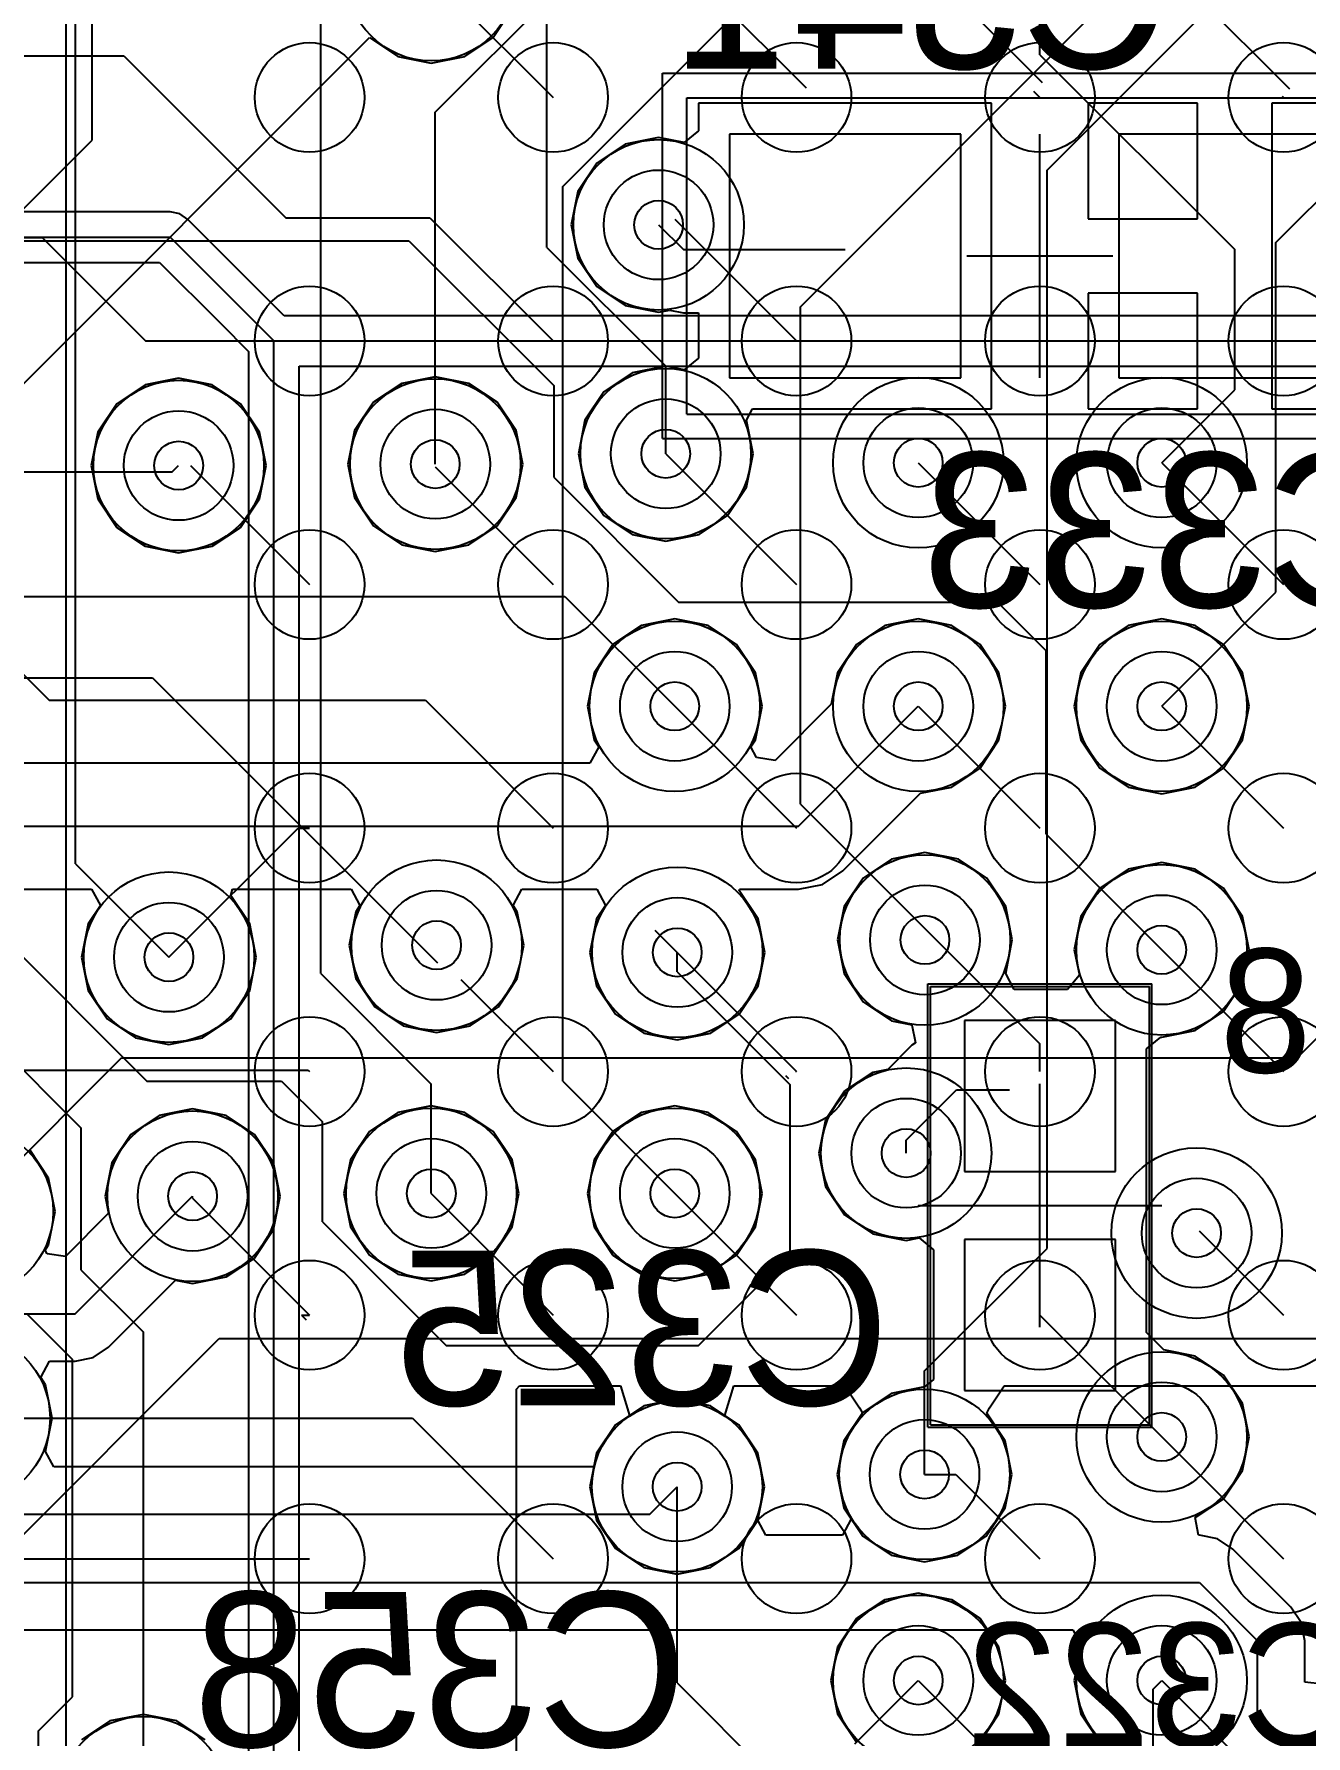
# Model space of a CAD drawing. Extents: x 28 to 300, y 18 to 330.
# Drawn here: x 161.84 to 167.06, y 113.2 to 120.18 of the extents above; entities that cross this region are included whole.
import ezdxf

# ---------------------------------------------------------------- set-up
doc = ezdxf.new("R2010")
doc.units = 0
for name, color, linetype in [('BOTTOMLAYER', 5, 'CONTINUOUS'), ('BOTTOMOVERLAY', 54, 'CONTINUOUS'), ('BOTTOMPASTE', 16, 'CONTINUOUS'), ('BOTTOMSOLDER', 6, 'CONTINUOUS'), ('DRILLDRAWING', 1, 'CONTINUOUS'), ('INTERNALPLANE1', 76, 'CONTINUOUS'), ('INTERNALPLANE6', 136, 'CONTINUOUS'), ('MECHANICAL14', 56, 'CONTINUOUS'), ('MECHANICAL16', 56, 'CONTINUOUS'), ('MIDLAYER1', 16, 'CONTINUOUS'), ('MIDLAYER3', 90, 'CONTINUOUS'), ('MULTILAYER', 9, 'CONTINUOUS'), ('TOPLAYER', 1, 'CONTINUOUS'), ('TOPOVERLAY', 2, 'CONTINUOUS'), ('TOPPASTE', 8, 'CONTINUOUS'), ('TOPSOLDER', 216, 'CONTINUOUS'), ('VIAHOLELAYER', 16, 'CONTINUOUS')]:
    doc.layers.add(name, color=color, linetype=linetype)

msp = doc.modelspace()

# ---------------------------------------------------------------- linework, layer by layer
at = {"layer": 'BOTTOMLAYER'}
for p, q in [((162.0784, 119.7493), (162.0784, 121.5279)), ((165.9718, 120.0992), (165.9718, 121.3908)), ((163.7256, 120.1704), (163.8034, 120.2869)), ((161.6114, 118.5638), (163.218, 120.1704)), ((163.218, 120.1704), (163.3345, 120.0926)), ((163.6091, 120.0926), (163.7256, 120.1704)), ((163.3345, 120.0926), (163.4718, 120.0653)), ((163.4718, 120.0653), (163.6091, 120.0926)), ((165.9718, 120.0992), (166.7718, 119.2992)), ((165.7732, 119.9003), (164.5692, 119.9003)), ((164.5692, 119.9003), (164.5692, 119.7876)), ((165.7732, 118.6463), (165.7732, 119.9003)), ((166.6188, 119.9003), (166.1692, 119.9003)), ((166.1692, 119.9003), (166.1692, 119.4257)), ((166.6188, 119.4257), (166.6188, 119.9003)), ((167.3732, 119.9003), (166.9236, 119.9003)), ((166.9236, 119.9003), (166.9236, 119.2731)), ((164.5692, 119.7876), (164.5103, 119.7392)), ((161.1104, 118.7813), (162.0784, 119.7493)), ((164.2681, 119.7328), (164.1516, 119.655)), ((164.4054, 119.7601), (164.2681, 119.7328)), ((164.5103, 119.7392), (164.4054, 119.7601)), ((164.6962, 119.7733), (164.6962, 118.7733)), ((165.6462, 119.7733), (164.6962, 119.7733)), ((165.6462, 118.7733), (165.6462, 119.7733)), ((166.2962, 119.7733), (166.2962, 118.7733)), ((167.2462, 119.7733), (166.2962, 119.7733)), ((164.1516, 119.655), (164.0738, 119.5385)), ((164.0738, 119.5385), (164.0465, 119.4012)), ((164.0465, 119.4012), (164.0738, 119.2639)), ((164.4054, 119.4012), (164.5074, 119.2992)), ((166.1692, 119.4257), (166.6188, 119.4257)), ((164.5074, 119.2992), (165.1712, 119.2992)), ((165.1712, 119.2992), (165.1718, 119.2992)), ((166.7718, 119.2733), (166.7718, 119.2992)), ((164.0738, 119.2639), (164.1516, 119.1474)), ((166.7718, 118.7242), (166.7718, 119.2733)), ((166.9236, 119.2731), (166.9236, 118.6463)), ((164.1516, 119.1474), (164.2681, 119.0696)), ((166.6188, 119.1209), (166.1692, 119.1209)), ((166.1692, 119.1209), (166.1692, 118.6463)), ((166.6188, 118.6463), (166.6188, 119.1209)), ((164.2681, 119.0696), (164.4054, 119.0423)), ((164.4054, 119.0423), (164.4512, 119.0514)), ((164.4512, 119.0514), (164.5074, 119.0402)), ((164.5074, 119.0402), (164.5692, 119.0402)), ((164.5692, 119.0402), (164.5692, 118.8536)), ((164.4346, 118.8203), (164.2973, 118.793)), ((164.5103, 118.8052), (164.4346, 118.8203)), ((164.5692, 118.8536), (164.5103, 118.8052)), ((162.2967, 118.7443), (162.1802, 118.6665)), ((162.434, 118.7717), (162.2967, 118.7443)), ((162.5714, 118.7443), (162.434, 118.7717)), ((162.6878, 118.6665), (162.5714, 118.7443)), ((163.3508, 118.7502), (163.2343, 118.6724)), ((163.4881, 118.7775), (163.3508, 118.7502)), ((163.6255, 118.7502), (163.4881, 118.7775)), ((163.7419, 118.6724), (163.6255, 118.7502)), ((164.2973, 118.793), (164.1808, 118.7152)), ((164.6962, 118.7733), (165.6462, 118.7733)), ((166.2962, 118.7733), (167.2462, 118.7733)), ((162.1802, 118.6665), (162.1024, 118.5501)), ((162.7656, 118.5501), (162.6878, 118.6665)), ((163.2343, 118.6724), (163.1565, 118.556)), ((163.8197, 118.556), (163.7419, 118.6724)), ((164.1808, 118.7152), (164.103, 118.5987)), ((166.4718, 118.4242), (166.7718, 118.7242)), ((164.103, 118.5987), (164.0757, 118.4614)), ((164.7662, 118.5987), (164.7916, 118.6463)), ((164.7935, 118.4614), (164.7662, 118.5987)), ((164.7916, 118.6463), (165.7732, 118.6463)), ((166.1692, 118.6463), (166.6188, 118.6463)), ((166.9236, 118.6463), (167.3732, 118.6463)), ((162.1024, 118.5501), (162.0751, 118.4128)), ((162.7929, 118.4128), (162.7656, 118.5501)), ((163.1565, 118.556), (163.1292, 118.4186)), ((163.847, 118.4186), (163.8197, 118.556)), ((164.0757, 118.4614), (164.103, 118.3241)), ((164.7662, 118.3241), (164.7935, 118.4614)), ((162.0751, 118.4128), (162.1024, 118.2754)), ((162.7656, 118.2754), (162.7929, 118.4128)), ((163.1292, 118.4186), (163.1565, 118.2813)), ((163.8197, 118.2813), (163.847, 118.4186)), ((164.103, 118.3241), (164.1808, 118.2076)), ((164.6884, 118.2076), (164.7662, 118.3241)), ((162.1024, 118.2754), (162.1802, 118.159)), ((162.6878, 118.159), (162.7656, 118.2754)), ((163.1565, 118.2813), (163.2343, 118.1648)), ((163.7419, 118.1648), (163.8197, 118.2813)), ((164.1808, 118.2076), (164.2973, 118.1298)), ((164.5719, 118.1298), (164.6884, 118.2076)), ((162.1802, 118.159), (162.2967, 118.0812)), ((162.5714, 118.0812), (162.6878, 118.159)), ((163.2343, 118.1648), (163.3508, 118.087)), ((163.6255, 118.087), (163.7419, 118.1648)), ((164.2973, 118.1298), (164.4346, 118.1025)), ((164.4346, 118.1025), (164.5719, 118.1298)), ((162.2967, 118.0812), (162.434, 118.0539)), ((162.434, 118.0539), (162.5714, 118.0812)), ((163.3508, 118.087), (163.4881, 118.0597)), ((163.4881, 118.0597), (163.6255, 118.087)), ((164.3345, 117.7558), (164.218, 117.678)), ((164.4718, 117.7831), (164.3345, 117.7558)), ((164.6091, 117.7558), (164.4718, 117.7831)), ((164.7256, 117.678), (164.6091, 117.7558)), ((165.3345, 117.7558), (165.218, 117.678)), ((165.4718, 117.7831), (165.3345, 117.7558)), ((165.6091, 117.7558), (165.4718, 117.7831)), ((165.7256, 117.678), (165.6091, 117.7558)), ((166.3345, 117.7558), (166.218, 117.678)), ((166.4718, 117.7831), (166.3345, 117.7558)), ((166.6091, 117.7558), (166.4718, 117.7831)), ((166.7256, 117.678), (166.6091, 117.7558)), ((164.218, 117.678), (164.1402, 117.5615)), ((164.8034, 117.5615), (164.7256, 117.678)), ((165.218, 117.678), (165.1402, 117.5615)), ((165.8034, 117.5615), (165.7256, 117.678)), ((166.218, 117.678), (166.1402, 117.5615)), ((166.8034, 117.5615), (166.7256, 117.678)), ((164.1402, 117.5615), (164.1129, 117.4242)), ((164.8307, 117.4242), (164.8034, 117.5615)), ((165.1402, 117.5615), (165.1147, 117.4334)), ((165.8307, 117.4242), (165.8034, 117.5615)), ((166.1402, 117.5615), (166.1129, 117.4242)), ((166.8307, 117.4242), (166.8034, 117.5615)), ((164.1129, 117.4242), (164.1402, 117.2869)), ((164.8034, 117.2869), (164.8307, 117.4242)), ((165.1147, 117.4334), (164.8835, 117.2021)), ((164.9795, 116.9319), (165.4718, 117.4242)), ((165.8034, 117.2869), (165.8307, 117.4242)), ((166.1129, 117.4242), (166.1402, 117.2869)), ((166.8034, 117.2869), (166.8307, 117.4242)), ((164.1402, 117.2869), (164.1594, 117.2581)), ((164.7842, 117.2581), (164.8034, 117.2869)), ((165.7256, 117.1704), (165.8034, 117.2869)), ((166.1402, 117.2869), (166.218, 117.1704)), ((166.7256, 117.1704), (166.8034, 117.2869)), ((164.1594, 117.2581), (164.1235, 117.1909)), ((164.8081, 117.2133), (164.7842, 117.2581)), ((164.8835, 117.2021), (164.8081, 117.2133)), ((164.1235, 117.1909), (161.6114, 117.1909)), ((165.6091, 117.0926), (165.7256, 117.1704)), ((166.218, 117.1704), (166.3345, 117.0926)), ((166.6091, 117.0926), (166.7256, 117.1704)), ((165.1627, 116.7488), (165.481, 117.0671)), ((165.481, 117.0671), (165.6091, 117.0926)), ((166.3345, 117.0926), (166.4718, 117.0653)), ((166.4718, 117.0653), (166.6091, 117.0926)), ((158.2196, 116.9319), (164.9795, 116.9319)), ((165.3619, 116.7964), (165.2455, 116.7186)), ((165.4993, 116.8237), (165.3619, 116.7964)), ((165.6366, 116.7964), (165.4993, 116.8237)), ((165.7531, 116.7186), (165.6366, 116.7964)), ((166.4718, 116.7831), (166.3345, 116.7558)), ((166.6091, 116.7558), (166.4718, 116.7831)), ((165.0787, 116.6927), (165.1627, 116.7488)), ((165.2455, 116.7186), (165.1677, 116.6022)), ((165.8309, 116.6022), (165.7531, 116.7186)), ((166.3345, 116.7558), (166.218, 116.678)), ((166.7256, 116.678), (166.6091, 116.7558)), ((161.6114, 116.673), (162.0764, 116.673)), ((162.0764, 116.673), (162.1123, 116.6058)), ((162.6479, 116.6477), (162.6556, 116.673)), ((162.7257, 116.5313), (162.6479, 116.6477)), ((162.6556, 116.673), (163.1428, 116.673)), ((163.1428, 116.673), (163.1787, 116.6058)), ((163.8082, 116.6058), (163.8441, 116.673)), ((163.8441, 116.673), (164.1513, 116.673)), ((164.1513, 116.673), (164.1872, 116.6058)), ((164.736, 116.6675), (164.7377, 116.673)), ((164.8138, 116.5511), (164.736, 116.6675)), ((164.7377, 116.673), (164.9795, 116.673)), ((164.9795, 116.673), (165.0787, 116.6927)), ((166.218, 116.678), (166.1402, 116.5615)), ((166.8034, 116.5615), (166.7256, 116.678)), ((162.1123, 116.6058), (162.0626, 116.5313)), ((163.1619, 116.5806), (163.1346, 116.4433)), ((163.1787, 116.6058), (163.1619, 116.5806)), ((163.825, 116.5806), (163.8082, 116.6058)), ((163.8523, 116.4433), (163.825, 116.5806)), ((164.1872, 116.6058), (164.1507, 116.5511)), ((165.1677, 116.6022), (165.1404, 116.4648)), ((165.8582, 116.4648), (165.8309, 116.6022)), ((162.0626, 116.5313), (162.0352, 116.394)), ((162.753, 116.394), (162.7257, 116.5313)), ((164.1507, 116.5511), (164.1233, 116.4138)), ((164.8411, 116.4138), (164.8138, 116.5511)), ((166.1402, 116.5615), (166.1129, 116.4242)), ((166.8307, 116.4242), (166.8034, 116.5615)), ((163.1346, 116.4433), (163.1619, 116.3059)), ((163.825, 116.3059), (163.8523, 116.4433)), ((165.1404, 116.4648), (165.1677, 116.3275)), ((165.8309, 116.3275), (165.8582, 116.4648)), ((162.0352, 116.394), (162.0626, 116.2566)), ((162.7257, 116.2566), (162.753, 116.394)), ((164.1233, 116.4138), (164.1507, 116.2764)), ((164.8138, 116.2764), (164.8411, 116.4138)), ((166.1129, 116.4242), (166.1336, 116.3201)), ((166.8034, 116.2869), (166.8307, 116.4242)), ((163.1619, 116.3059), (163.2397, 116.1895)), ((163.7472, 116.1895), (163.825, 116.3059)), ((165.1677, 116.3275), (165.2455, 116.2111)), ((165.8663, 116.2612), (165.8309, 116.3275)), ((166.1336, 116.3201), (166.0853, 116.2612)), ((166.7256, 116.1704), (166.8034, 116.2869)), ((162.0626, 116.2566), (162.1404, 116.1402)), ((162.6479, 116.1402), (162.7257, 116.2566)), ((164.1507, 116.2764), (164.2285, 116.16)), ((164.736, 116.16), (164.8138, 116.2764)), ((166.0853, 116.2612), (165.8663, 116.2612)), ((163.2397, 116.1895), (163.3561, 116.1117)), ((163.6308, 116.1117), (163.7472, 116.1895)), ((164.2285, 116.16), (164.3449, 116.0822)), ((164.6196, 116.0822), (164.736, 116.16)), ((165.2455, 116.2111), (165.3619, 116.1333)), ((166.6091, 116.0926), (166.7256, 116.1704)), ((162.1404, 116.1402), (162.2568, 116.0624)), ((162.5315, 116.0624), (162.6479, 116.1402)), ((163.3561, 116.1117), (163.4934, 116.0844)), ((163.4934, 116.0844), (163.6308, 116.1117)), ((164.3449, 116.0822), (164.4822, 116.0549)), ((164.4822, 116.0549), (164.6196, 116.0822)), ((165.3619, 116.1333), (165.4451, 116.1167)), ((165.4451, 116.1167), (165.4599, 116.042)), ((166.2818, 116.1342), (165.6618, 116.1342)), ((165.6618, 116.1342), (165.6618, 115.5142)), ((166.2818, 115.5142), (166.2818, 116.1342)), ((166.4718, 116.0653), (166.6091, 116.0926)), ((162.2568, 116.0624), (162.3941, 116.0351)), ((162.3941, 116.0351), (162.5315, 116.0624)), ((165.4455, 116.0323), (165.3464, 115.9332)), ((165.4599, 116.042), (165.4455, 116.0323)), ((166.4088, 116.0178), (166.4677, 116.0661)), ((166.4088, 115.3872), (166.4088, 116.0178)), ((166.4677, 116.0661), (166.4718, 116.0653)), ((165.2848, 115.921), (165.1684, 115.8432)), ((165.3464, 115.9332), (165.2848, 115.921)), ((165.1684, 115.8432), (165.0906, 115.7267)), ((165.4222, 115.6428), (165.6286, 115.8492)), ((165.6286, 115.8492), (165.8468, 115.8492)), ((162.3541, 115.7441), (162.2376, 115.6663)), ((162.4914, 115.7714), (162.3541, 115.7441)), ((162.6288, 115.7441), (162.4914, 115.7714)), ((162.7452, 115.6663), (162.6288, 115.7441)), ((163.3345, 115.7558), (163.218, 115.678)), ((163.4718, 115.7831), (163.3345, 115.7558)), ((163.6091, 115.7558), (163.4718, 115.7831)), ((163.7256, 115.678), (163.6091, 115.7558)), ((164.3345, 115.7558), (164.218, 115.678)), ((164.4718, 115.7831), (164.3345, 115.7558)), ((164.6091, 115.7558), (164.4718, 115.7831)), ((164.7256, 115.678), (164.6091, 115.7558)), ((162.2376, 115.6663), (162.1598, 115.5499)), ((162.823, 115.5499), (162.7452, 115.6663)), ((163.218, 115.678), (163.1402, 115.5615)), ((163.8034, 115.5615), (163.7256, 115.678)), ((164.218, 115.678), (164.1402, 115.5615)), ((164.8034, 115.5615), (164.7256, 115.678)), ((165.0906, 115.7267), (165.0633, 115.5894)), ((161.9, 115.4869), (161.8222, 115.6033)), ((165.0633, 115.5894), (165.0906, 115.4521)), ((165.4222, 115.5894), (165.4222, 115.6428)), ((162.1598, 115.5499), (162.1325, 115.4125)), ((162.8503, 115.4125), (162.823, 115.5499)), ((163.1402, 115.5615), (163.1129, 115.4242)), ((163.8307, 115.4242), (163.8034, 115.5615)), ((164.1402, 115.5615), (164.1129, 115.4242)), ((164.8307, 115.4242), (164.8034, 115.5615)), ((161.9273, 115.3495), (161.9, 115.4869)), ((165.0906, 115.4521), (165.1684, 115.3356)), ((165.6618, 115.5142), (166.2818, 115.5142)), ((162.0088, 114.9299), (162.4914, 115.4125)), ((162.1325, 115.4125), (162.1465, 115.3423)), ((162.823, 115.2752), (162.8503, 115.4125)), ((163.1129, 115.4242), (163.1402, 115.2869)), ((163.8034, 115.2869), (163.8307, 115.4242)), ((164.1129, 115.4242), (164.1402, 115.2869)), ((164.8034, 115.2869), (164.8307, 115.4242)), ((166.4088, 115.3612), (166.4088, 115.3872)), ((166.4088, 115.3872), (166.4088, 115.3872)), ((161.9, 115.2122), (161.9273, 115.3495)), ((162.1465, 115.3423), (161.9694, 115.1652)), ((165.1684, 115.3356), (165.2848, 115.2578)), ((166.4088, 114.8534), (166.4088, 115.3612)), ((166.4088, 115.3612), (166.4088, 115.3612)), ((166.4088, 115.3612), (166.4088, 115.3612)), ((166.4088, 115.3612), (166.4088, 115.3612)), ((162.7452, 115.1587), (162.823, 115.2752)), ((163.1402, 115.2869), (163.218, 115.1704)), ((163.7256, 115.1704), (163.8034, 115.2869)), ((164.1402, 115.2869), (164.218, 115.1704)), ((164.7256, 115.1704), (164.8034, 115.2869)), ((165.2848, 115.2578), (165.4222, 115.2305)), ((165.4222, 115.2305), (165.4759, 115.2412)), ((165.4759, 115.2412), (165.5348, 115.1928)), ((161.886, 115.1914), (161.9, 115.2122)), ((161.894, 115.1764), (161.886, 115.1914)), ((161.9694, 115.1652), (161.894, 115.1764)), ((163.218, 115.1704), (163.3345, 115.0926)), ((163.6091, 115.0926), (163.7256, 115.1704)), ((164.218, 115.1704), (164.3345, 115.0926)), ((164.6091, 115.0926), (164.7256, 115.1704)), ((165.5348, 115.1928), (165.5348, 114.6598)), ((166.2818, 115.2342), (165.6618, 115.2342)), ((165.6618, 115.2342), (165.6618, 114.6142)), ((166.2818, 114.6142), (166.2818, 115.2342)), ((162.6288, 115.0809), (162.7452, 115.1587)), ((162.1462, 114.7926), (162.4212, 115.0676)), ((162.4212, 115.0676), (162.4914, 115.0536)), ((162.4914, 115.0536), (162.6288, 115.0809)), ((163.3345, 115.0926), (163.4718, 115.0653)), ((163.4718, 115.0653), (163.6091, 115.0926)), ((164.3345, 115.0926), (164.4718, 115.0653)), ((164.4718, 115.0653), (164.6091, 115.0926)), ((159.5196, 114.9299), (162.0088, 114.9299)), ((165.9718, 114.9242), (166.4718, 114.4242)), ((166.481, 114.7813), (166.4088, 114.8534)), ((162.0088, 114.7357), (162.0832, 114.7505)), ((162.0832, 114.7505), (162.1462, 114.7926)), ((166.6091, 114.7558), (166.481, 114.7813)), ((166.7256, 114.678), (166.6091, 114.7558)), ((161.8675, 114.6685), (161.9034, 114.7357)), ((161.9034, 114.7357), (162.0088, 114.7357)), ((161.8875, 114.6385), (161.8675, 114.6685)), ((161.9148, 114.5012), (161.8875, 114.6385)), ((165.4976, 114.6293), (165.3603, 114.602)), ((165.5348, 114.6598), (165.4976, 114.6293)), ((165.6618, 114.6142), (166.2818, 114.6142)), ((166.8034, 114.5615), (166.7256, 114.678)), ((164.3443, 114.5512), (164.2278, 114.4734)), ((164.4816, 114.5785), (164.3443, 114.5512)), ((164.6189, 114.5512), (164.4816, 114.5785)), ((164.7354, 114.4734), (164.6189, 114.5512)), ((165.3603, 114.602), (165.2438, 114.5242)), ((166.8307, 114.4242), (166.8034, 114.5615)), ((161.8875, 114.3638), (161.9148, 114.5012)), ((164.2278, 114.4734), (164.15, 114.3569)), ((164.8132, 114.3569), (164.7354, 114.4734)), ((165.2438, 114.5242), (165.166, 114.4077)), ((165.166, 114.4077), (165.1387, 114.2704)), ((166.4718, 114.4242), (166.4718, 114.4242)), ((166.8034, 114.2869), (166.8307, 114.4242)), ((161.9207, 114.3017), (161.8875, 114.3638)), ((164.15, 114.3569), (164.139, 114.3017)), ((164.8405, 114.2196), (164.8132, 114.3569)), ((164.139, 114.3017), (161.9207, 114.3017)), ((165.1387, 114.2704), (165.166, 114.1331)), ((166.7256, 114.1704), (166.8034, 114.2869)), ((164.3695, 114.1075), (164.4816, 114.2196)), ((164.8132, 114.0823), (164.8405, 114.2196)), ((165.166, 114.1331), (165.1966, 114.0873)), ((166.6091, 114.0926), (166.7256, 114.1704)), ((161.2704, 114.1075), (164.3695, 114.1075)), ((164.8464, 114.0201), (164.8132, 114.0823)), ((165.1966, 114.0873), (165.1607, 114.0201)), ((166.6236, 114.0201), (166.6091, 114.0926)), ((165.1607, 114.0201), (164.8464, 114.0201)), ((166.6269, 114.0201), (166.6236, 114.0201)), ((166.7012, 114.0053), (166.6269, 114.0201)), ((166.7642, 113.9632), (166.7012, 114.0053)), ((167.0028, 113.7246), (166.7642, 113.9632)), ((161.5534, 113.8259), (166.6269, 113.8259)), ((166.6269, 113.8259), (166.8655, 113.5873)), ((167.0449, 113.6616), (167.0028, 113.7246)), ((161.6338, 113.6317), (166.1063, 113.6317)), ((166.1063, 113.6317), (166.1422, 113.5645)), ((167.0597, 113.5873), (167.0449, 113.6616)), ((166.1402, 113.5615), (166.1129, 113.4242)), ((166.1422, 113.5645), (166.1402, 113.5615)), ((166.8655, 113.2951), (166.8655, 113.5873)), ((167.0597, 113.4168), (167.0597, 113.5873)), ((165.2116, 113.164), (165.4718, 113.4242)), ((166.1129, 113.4242), (166.1402, 113.2869)), ((166.4366, 113.389), (166.4718, 113.4242)), ((166.4366, 112.4188), (166.4366, 113.389)), ((167.1356, 113.4093), (167.0597, 113.4168)), ((162.289, 113.285), (162.1516, 113.2577)), ((162.4263, 113.2577), (162.289, 113.285)), ((166.1402, 113.2869), (166.218, 113.1704)), ((166.8655, 113.2951), (167.2335, 112.9272)), ((162.1516, 113.2577), (162.0352, 113.1799)), ((162.5428, 113.1799), (162.4263, 113.2577))]:
    msp.add_line(p, q, dxfattribs=at)
for centre in [(164.4054, 119.4012), (164.4346, 118.4614), (162.434, 118.4128), (163.4881, 118.4186), (165.4718, 118.4242), (166.4718, 118.4242), (164.4718, 117.4242), (165.4718, 117.4242), (166.4718, 117.4242), (163.4934, 116.4433), (164.4822, 116.4138), (165.4993, 116.4648), (166.4718, 116.4242), (162.3941, 116.394), (165.4222, 115.5894), (162.4914, 115.4125), (163.4718, 115.4242), (164.4718, 115.4242), (166.6152, 115.261), (166.4718, 114.4242), (165.4976, 114.2704), (164.4816, 114.2196), (165.4718, 113.4242), (166.4718, 113.4242)]:
    msp.add_circle(centre, 0.225, dxfattribs=at)
at = {"layer": 'BOTTOMOVERLAY'}
msp.add_line((165.9712, 118.7733), (165.9712, 119.7733), dxfattribs=at)
at = {"layer": 'BOTTOMPASTE'}
for p, q in [((164.6962, 119.7733), (164.6962, 118.7733)), ((165.6462, 119.7733), (164.6962, 119.7733)), ((165.6462, 118.7733), (165.6462, 119.7733)), ((166.2962, 119.7733), (166.2962, 118.7733)), ((167.2462, 119.7733), (166.2962, 119.7733)), ((164.6962, 118.7733), (165.6462, 118.7733)), ((166.2962, 118.7733), (167.2462, 118.7733)), ((166.2818, 116.1342), (165.6618, 116.1342)), ((165.6618, 116.1342), (165.6618, 115.5142)), ((166.2818, 115.5142), (166.2818, 116.1342)), ((165.6618, 115.5142), (166.2818, 115.5142)), ((166.2818, 115.2342), (165.6618, 115.2342)), ((165.6618, 115.2342), (165.6618, 114.6142)), ((166.2818, 114.6142), (166.2818, 115.2342)), ((165.6618, 114.6142), (166.2818, 114.6142))]:
    msp.add_line(p, q, dxfattribs=at)
at = {"layer": 'BOTTOMSOLDER'}
for p, q in [((164.6962, 119.7733), (164.6962, 118.7733)), ((165.6462, 119.7733), (164.6962, 119.7733)), ((165.6462, 118.7733), (165.6462, 119.7733)), ((166.2962, 119.7733), (166.2962, 118.7733)), ((167.2462, 119.7733), (166.2962, 119.7733)), ((164.6962, 118.7733), (165.6462, 118.7733)), ((166.2962, 118.7733), (167.2462, 118.7733)), ((166.2818, 116.1342), (165.6618, 116.1342)), ((165.6618, 116.1342), (165.6618, 115.5142)), ((166.2818, 115.5142), (166.2818, 116.1342)), ((165.6618, 115.5142), (166.2818, 115.5142)), ((166.2818, 115.2342), (165.6618, 115.2342)), ((165.6618, 115.2342), (165.6618, 114.6142)), ((166.2818, 114.6142), (166.2818, 115.2342)), ((165.6618, 114.6142), (166.2818, 114.6142))]:
    msp.add_line(p, q, dxfattribs=at)
at = {"layer": 'DRILLDRAWING'}
for centre in [(164.4054, 119.4012), (164.4346, 118.4614), (165.4718, 118.4242), (166.4718, 118.4242), (162.434, 118.4128), (163.4881, 118.4186), (164.4718, 117.4242), (165.4718, 117.4242), (166.4718, 117.4242), (163.4934, 116.4433), (164.4822, 116.4138), (165.4993, 116.4648), (166.4718, 116.4242), (162.3941, 116.394), (165.4222, 115.5894), (163.4718, 115.4242), (164.4718, 115.4242), (162.4914, 115.4125), (166.6152, 115.261), (166.4718, 114.4242), (165.4976, 114.2704), (164.4816, 114.2196), (165.4718, 113.4242), (166.4718, 113.4242)]:
    msp.add_circle(centre, 0.1, dxfattribs=at)
at = {"layer": 'INTERNALPLANE1'}
for p, q in [((162.3988, 119.454), (161.0964, 119.454)), ((162.4384, 119.4461), (162.3988, 119.454)), ((162.3988, 119.454), (162.3988, 119.454)), ((162.472, 119.4237), (162.4384, 119.4461)), ((162.8679, 119.0278), (162.472, 119.4237)), ((160.9937, 119.3504), (162.3988, 119.3504)), ((162.3988, 119.3504), (162.825, 118.9242)), ((162.3988, 119.3504), (162.825, 118.9242)), ((160.9973, 119.2468), (162.3559, 119.2468)), ((162.3559, 119.2468), (162.6052, 118.9975)), ((167.7272, 119.0278), (162.8679, 119.0278)), ((162.6052, 118.9975), (162.7214, 118.8813)), ((162.7214, 118.8813), (162.7214, 117.9082)), ((162.825, 118.9242), (164.9718, 118.9242)), ((162.825, 117.9082), (162.825, 118.9242)), ((164.9718, 118.9242), (167.2446, 118.9242)), ((162.9286, 117.9082), (162.9286, 118.8206)), ((162.9286, 118.8206), (167.6843, 118.8206)), ((162.7214, 117.9082), (162.7214, 113.768)), ((162.825, 113.768), (162.825, 117.9082)), ((162.9286, 113.768), (162.9286, 117.9082)), ((162.7214, 113.768), (162.7214, 112.3654)), ((162.825, 111.8828), (162.825, 113.768)), ((162.9286, 112.3654), (162.9286, 113.768))]:
    msp.add_line(p, q, dxfattribs=at)
for centre in [(163.4718, 120.4242), (164.4054, 119.4012), (164.4346, 118.4614), (162.434, 118.4128), (163.4881, 118.4186), (164.4718, 117.4242), (165.4718, 117.4242), (166.4718, 117.4242), (163.4934, 116.4433), (165.4993, 116.4648), (162.3941, 116.394), (164.4822, 116.4138), (166.4718, 116.4242), (165.4222, 115.5894), (162.4914, 115.4125), (163.4718, 115.4242), (164.4718, 115.4242), (161.5684, 115.3495), (161.5559, 114.5012), (166.4718, 114.4242), (165.4976, 114.2704), (164.4816, 114.2196), (166.4718, 113.4242), (162.289, 112.9261)]:
    msp.add_circle(centre, 0.35, dxfattribs=at)
at = {"layer": 'INTERNALPLANE6'}
for centre in [(164.4346, 118.4614), (162.434, 118.4128), (163.4881, 118.4186), (165.4718, 118.4242), (166.4718, 118.4242), (164.4718, 117.4242), (165.4718, 117.4242), (166.4718, 117.4242), (163.4934, 116.4433), (165.4993, 116.4648), (162.3941, 116.394), (164.4822, 116.4138), (166.4718, 116.4242), (162.4914, 115.4125), (163.4718, 115.4242), (164.4718, 115.4242), (161.5684, 115.3495), (166.6152, 115.261), (161.5559, 114.5012), (166.4718, 114.4242), (165.4976, 114.2704), (164.4816, 114.2196), (165.4718, 113.4242), (166.4718, 113.4242), (162.289, 112.9261)]:
    msp.add_circle(centre, 0.35, dxfattribs=at)
at = {"layer": 'MECHANICAL14'}
for p, q in [((161.9718, 104.9242), (161.9718, 121.9242)), ((164.5212, 119.9233), (167.4212, 119.9233)), ((164.5212, 118.6233), (164.5212, 119.9233)), ((164.5212, 118.6233), (167.4212, 118.6233)), ((165.5218, 116.2742), (166.4218, 116.2742)), ((165.5218, 114.4742), (165.5218, 116.2742)), ((166.4218, 114.4742), (166.4218, 116.2742)), ((165.5218, 114.4742), (166.4218, 114.4742))]:
    msp.add_line(p, q, dxfattribs=at)
at = {"layer": 'MECHANICAL16'}
for p, q in [((161.9718, 104.9242), (161.9718, 121.9242)), ((164.4212, 118.5233), (164.4212, 120.0233)), ((164.4212, 120.0233), (167.5212, 120.0233)), ((165.9712, 118.9733), (165.9712, 119.5733)), ((165.6712, 119.2733), (166.2712, 119.2733)), ((164.4212, 118.5233), (167.5212, 118.5233)), ((165.5118, 116.2842), (166.4318, 116.2842)), ((165.5118, 114.4642), (165.5118, 116.2842)), ((166.4318, 114.4642), (166.4318, 116.2842)), ((165.9718, 114.8742), (165.9718, 115.8742)), ((165.4718, 115.3742), (166.4718, 115.3742)), ((165.5118, 114.4642), (166.4318, 114.4642))]:
    msp.add_line(p, q, dxfattribs=at)
at = {"layer": 'MIDLAYER1'}
for p, q in [((162.0103, 116.7778), (162.0103, 122.0193)), ((163.4881, 119.8636), (165.5648, 121.9403)), ((163.0175, 116.3269), (163.0175, 121.8692)), ((164.9875, 119.065), (167.4056, 121.4831)), ((166.0009, 119.6251), (167.6303, 121.2545)), ((166.9407, 119.3284), (168.6382, 121.0259)), ((164.0117, 119.5592), (164.7906, 120.3381)), ((163.4881, 118.4186), (163.4881, 119.8636)), ((166.0009, 115.1984), (166.0009, 119.6251)), ((164.0117, 115.8843), (164.0117, 119.5592)), ((166.9407, 117.8931), (166.9407, 119.3284)), ((164.9875, 117.0229), (164.9875, 119.065)), ((166.4718, 117.4242), (166.9407, 117.8931)), ((164.9875, 117.0229), (165.4731, 116.5372)), ((162.0103, 116.7778), (162.3941, 116.394)), ((161.5516, 116.6376), (162.3038, 115.8853)), ((161.1104, 116.6157), (162.0342, 115.6919)), ((164.4822, 116.3341), (164.4822, 116.4138)), ((163.0175, 116.3269), (163.4718, 115.8726)), ((164.4822, 116.3341), (164.9458, 115.8705)), ((162.3038, 115.8853), (162.8568, 115.8853)), ((162.8568, 115.8853), (163.0248, 115.7173)), ((163.4718, 115.4242), (163.4718, 115.8726)), ((164.0117, 115.8843), (164.4718, 115.4242)), ((164.9458, 115.1758), (164.9458, 115.8705)), ((162.0342, 115.1085), (162.0342, 115.6919)), ((163.0248, 115.3074), (163.0248, 115.7173)), ((163.0248, 115.3074), (163.5328, 114.7994)), ((164.5694, 114.7994), (164.9458, 115.1758)), ((165.4976, 114.6951), (166.0009, 115.1984)), ((162.0342, 115.1085), (162.289, 114.8537)), ((161.8097, 114.9302), (161.9979, 114.742)), ((162.289, 112.9261), (162.289, 114.8537)), ((163.5328, 114.7994), (164.5694, 114.7994)), ((161.9979, 113.3574), (161.9979, 114.742)), ((165.4976, 114.2704), (165.4976, 114.6951)), ((161.8577, 113.2172), (161.9979, 113.3574)), ((161.8577, 112.4016), (161.8577, 113.2172))]:
    msp.add_line(p, q, dxfattribs=at)
for centre in [(164.4054, 119.4012), (164.4346, 118.4614), (162.434, 118.4128), (163.4881, 118.4186), (165.4718, 118.4242), (166.4718, 118.4242), (164.4718, 117.4242), (165.4718, 117.4242), (166.4718, 117.4242), (163.4934, 116.4433), (164.4822, 116.4138), (165.4993, 116.4648), (166.4718, 116.4242), (162.3941, 116.394), (165.4222, 115.5894), (162.4914, 115.4125), (163.4718, 115.4242), (164.4718, 115.4242), (166.6152, 115.261), (166.4718, 114.4242), (165.4976, 114.2704), (164.4816, 114.2196), (165.4718, 113.4242), (166.4718, 113.4242)]:
    msp.add_circle(centre, 0.225, dxfattribs=at)
at = {"layer": 'MIDLAYER3'}
for p, q in [((163.9466, 119.3084), (163.9466, 120.6333)), ((157.7602, 119.3358), (163.3797, 119.3358)), ((163.3797, 119.3358), (163.976, 118.7394)), ((163.9466, 119.3084), (164.4346, 118.8203)), ((164.4346, 118.4614), (164.4346, 118.8203)), ((163.976, 118.3632), (163.976, 118.7394)), ((160.5377, 118.3864), (162.4076, 118.3864)), ((162.4076, 118.3864), (162.434, 118.4128)), ((163.976, 118.3632), (164.4874, 117.8518)), ((160.5093, 117.8754), (164.0206, 117.8754)), ((164.0206, 117.8754), (164.4718, 117.4242)), ((164.4874, 117.8518), (165.7969, 117.8518)), ((165.7969, 117.8518), (165.9969, 117.6518)), ((165.9969, 116.8991), (165.9969, 117.6518)), ((157.6294, 117.541), (162.3266, 117.541)), ((162.3266, 117.541), (163.4589, 116.4087)), ((165.9969, 116.8991), (166.4718, 116.4242)), ((163.4589, 116.4087), (163.4973, 116.3704)), ((167.0278, 115.9803), (167.4718, 116.4242)), ((161.5684, 115.3495), (162.1991, 115.9803)), ((162.1991, 115.9803), (167.0278, 115.9803)), ((161.404, 113.6312), (162.601, 114.8282)), ((162.601, 114.8282), (167.2766, 114.8282)), ((163.8212, 114.6208), (163.8344, 114.634)), ((163.8212, 113.2756), (163.8212, 114.6208)), ((163.8344, 114.634), (164.2494, 114.634)), ((164.2494, 114.634), (164.2863, 114.5124)), ((164.6769, 114.5124), (164.7138, 114.634)), ((164.7138, 114.634), (165.1705, 114.634)), ((165.1705, 114.634), (165.2304, 114.5442)), ((165.7648, 114.5442), (165.8247, 114.634)), ((165.8247, 114.634), (167.2766, 114.634)), ((165.2304, 114.5442), (165.2423, 114.522)), ((165.7529, 114.522), (165.7648, 114.5442)), ((164.2278, 114.4734), (164.15, 114.3569)), ((164.2863, 114.5124), (164.2278, 114.4734)), ((164.7354, 114.4734), (164.6769, 114.5124)), ((164.8132, 114.3569), (164.7354, 114.4734)), ((165.2423, 114.522), (165.166, 114.4077)), ((165.8292, 114.4077), (165.7529, 114.522)), ((165.166, 114.4077), (165.1387, 114.2704)), ((165.8565, 114.2704), (165.8292, 114.4077)), ((164.15, 114.3569), (164.1227, 114.2196)), ((164.8405, 114.2196), (164.8132, 114.3569)), ((165.1387, 114.2704), (165.166, 114.1331)), ((165.8292, 114.1331), (165.8565, 114.2704)), ((164.1227, 114.2196), (164.15, 114.0823)), ((164.8132, 114.0823), (164.8405, 114.2196)), ((165.166, 114.1331), (165.2438, 114.0166)), ((165.7514, 114.0166), (165.8292, 114.1331)), ((164.15, 114.0823), (164.2278, 113.9658)), ((164.7354, 113.9658), (164.8132, 114.0823)), ((165.2438, 114.0166), (165.3603, 113.9388)), ((165.6349, 113.9388), (165.7514, 114.0166)), ((164.2278, 113.9658), (164.3443, 113.888)), ((164.6189, 113.888), (164.7354, 113.9658)), ((165.3603, 113.9388), (165.4976, 113.9115)), ((165.4976, 113.9115), (165.6349, 113.9388)), ((164.3443, 113.888), (164.4816, 113.8607)), ((164.4816, 113.8607), (164.6189, 113.888)), ((165.4718, 113.7831), (165.3345, 113.7558)), ((165.6091, 113.7558), (165.4718, 113.7831)), ((165.3345, 113.7558), (165.218, 113.678)), ((165.7256, 113.678), (165.6091, 113.7558)), ((165.218, 113.678), (165.1402, 113.5615)), ((165.8034, 113.5615), (165.7256, 113.678)), ((165.1402, 113.5615), (165.1129, 113.4242)), ((165.8307, 113.4242), (165.8034, 113.5615)), ((165.1129, 113.4242), (165.1402, 113.2869)), ((165.8034, 113.2869), (165.8307, 113.4242)), ((165.1402, 113.2869), (165.218, 113.1704)), ((165.7256, 113.1704), (165.8034, 113.2869)), ((163.8212, 112.666), (163.8212, 113.2756))]:
    msp.add_line(p, q, dxfattribs=at)
for centre in [(164.4054, 119.4012), (164.4346, 118.4614), (162.434, 118.4128), (163.4881, 118.4186), (165.4718, 118.4242), (166.4718, 118.4242), (164.4718, 117.4242), (165.4718, 117.4242), (166.4718, 117.4242), (163.4934, 116.4433), (164.4822, 116.4138), (165.4993, 116.4648), (166.4718, 116.4242), (162.3941, 116.394), (165.4222, 115.5894), (162.4914, 115.4125), (163.4718, 115.4242), (164.4718, 115.4242), (166.6152, 115.261), (166.4718, 114.4242), (165.4976, 114.2704), (164.4816, 114.2196), (165.4718, 113.4242), (166.4718, 113.4242)]:
    msp.add_circle(centre, 0.225, dxfattribs=at)
at = {"layer": 'MULTILAYER'}
for centre in [(164.4054, 119.4012), (164.4346, 118.4614), (162.434, 118.4128), (163.4881, 118.4186), (165.4718, 118.4242), (166.4718, 118.4242), (164.4718, 117.4242), (165.4718, 117.4242), (166.4718, 117.4242), (163.4934, 116.4433), (164.4822, 116.4138), (165.4993, 116.4648), (166.4718, 116.4242), (162.3941, 116.394), (165.4222, 115.5894), (162.4914, 115.4125), (163.4718, 115.4242), (164.4718, 115.4242), (166.6152, 115.261), (166.4718, 114.4242), (165.4976, 114.2704), (164.4816, 114.2196), (165.4718, 113.4242), (166.4718, 113.4242)]:
    msp.add_circle(centre, 0.225, dxfattribs=at)
at = {"layer": 'TOPLAYER'}
for p, q in [((164.4458, 120.5292), (165.0113, 119.9637)), ((163.4718, 120.4242), (163.9718, 119.9242)), ((165.5544, 120.4112), (165.9802, 119.9854)), ((166.5032, 120.453), (166.9962, 119.96)), ((159.5298, 120.0953), (162.209, 120.0953)), ((162.209, 120.0953), (162.8742, 119.43)), ((165.9454, 119.9506), (165.9718, 119.9242)), ((166.9661, 119.9299), (166.9718, 119.9242)), ((166.9718, 119.9242), (166.9718, 119.9242)), ((162.8742, 119.43), (163.466, 119.43)), ((163.466, 119.43), (163.9718, 118.9242)), ((164.4718, 119.4242), (164.9718, 118.9242)), ((161.3474, 119.3495), (161.8727, 119.3495)), ((161.8727, 119.3495), (162.298, 118.9242)), ((162.298, 118.9242), (162.9718, 118.9242)), ((164.9718, 118.9242), (164.9718, 118.9242)), ((164.4346, 118.4614), (164.9718, 117.9242)), ((162.4832, 118.4128), (162.9718, 117.9242)), ((163.4881, 118.4079), (163.9718, 117.9242)), ((165.4718, 118.4242), (165.9718, 117.9242)), ((166.4718, 118.4242), (166.9718, 117.9242)), ((165.9718, 117.9242), (165.9718, 117.9242)), ((161.4747, 117.8763), (161.9021, 117.4488)), ((161.9021, 117.4488), (163.4472, 117.4488)), ((163.4472, 117.4488), (163.9718, 116.9242)), ((164.4718, 117.4242), (164.4718, 117.4242)), ((164.4718, 117.4242), (164.9718, 116.9242)), ((165.4718, 117.4242), (165.9718, 116.9242)), ((166.4718, 117.4242), (166.9718, 116.9242)), ((162.3941, 116.394), (162.9244, 116.9242)), ((162.9244, 116.9242), (162.9718, 116.9242)), ((163.9534, 116.9426), (163.9718, 116.9242)), ((164.3904, 116.5056), (164.4822, 116.4138)), ((165.4731, 116.5372), (165.5224, 116.488)), ((165.5224, 116.488), (165.9718, 116.0386)), ((164.4822, 116.4138), (164.9718, 115.9242)), ((166.4718, 116.4242), (166.9718, 115.9242)), ((163.5936, 116.3024), (163.9718, 115.9242)), ((165.9718, 115.9242), (165.9718, 116.0386)), ((161.637, 115.9297), (162.9663, 115.9297)), ((162.9663, 115.9297), (162.9718, 115.9242)), ((164.9261, 115.9087), (164.9388, 115.896)), ((164.9694, 115.9266), (164.9718, 115.9242)), ((165.9718, 115.9242), (165.9718, 115.9242)), ((162.4914, 115.4046), (162.4914, 115.4125)), ((162.4914, 115.4046), (162.9718, 114.9242)), ((163.4718, 115.4242), (163.9718, 114.9242)), ((164.4718, 115.4242), (164.9718, 114.9242)), ((166.6251, 115.2709), (166.9718, 114.9242)), ((162.9388, 114.9242), (162.9718, 114.9242)), ((162.9388, 114.9242), (162.9553, 114.9077)), ((162.9553, 114.9077), (162.9576, 114.9054)), ((163.9718, 114.9242), (163.9718, 114.9242)), ((164.9718, 114.9242), (164.9718, 114.9242)), ((166.9718, 114.9242), (166.9718, 114.9242)), ((161.5559, 114.5012), (163.3948, 114.5012)), ((163.3948, 114.5012), (163.9718, 113.9242)), ((166.4718, 114.4242), (166.9718, 113.9242)), ((166.4718, 114.4242), (166.4718, 114.4242)), ((165.4976, 114.2704), (165.6256, 114.2704)), ((165.6256, 114.2704), (165.9718, 113.9242)), ((164.4816, 113.4144), (164.4816, 114.2196)), ((161.0459, 113.9242), (162.9718, 113.9242)), ((165.9718, 113.9242), (165.9718, 113.9242)), ((165.4718, 113.4242), (165.9718, 112.9242)), ((166.4718, 113.4242), (166.9718, 112.9242)), ((164.4816, 113.4144), (164.9718, 112.9242))]:
    msp.add_line(p, q, dxfattribs=at)
for centre in [(162.9718, 119.9242), (163.9718, 119.9242), (164.9718, 119.9242), (165.9718, 119.9242), (166.9718, 119.9242), (164.4054, 119.4012), (162.9718, 118.9242), (163.9718, 118.9242), (164.9718, 118.9242), (165.9718, 118.9242), (166.9718, 118.9242), (164.4346, 118.4614), (162.434, 118.4128), (163.4881, 118.4186), (165.4718, 118.4242), (166.4718, 118.4242), (162.9718, 117.9242), (163.9718, 117.9242), (164.9718, 117.9242), (165.9718, 117.9242), (166.9718, 117.9242), (164.4718, 117.4242), (165.4718, 117.4242), (166.4718, 117.4242), (162.9718, 116.9242), (163.9718, 116.9242), (164.9718, 116.9242), (165.9718, 116.9242), (166.9718, 116.9242), (163.4934, 116.4433), (164.4822, 116.4138), (165.4993, 116.4648), (166.4718, 116.4242), (162.3941, 116.394), (162.9718, 115.9242), (163.9718, 115.9242), (164.9718, 115.9242), (165.9718, 115.9242), (166.9718, 115.9242), (165.4222, 115.5894), (162.4914, 115.4125), (163.4718, 115.4242), (164.4718, 115.4242), (166.6152, 115.261), (162.9718, 114.9242), (163.9718, 114.9242), (164.9718, 114.9242), (165.9718, 114.9242), (166.9718, 114.9242), (166.4718, 114.4242), (165.4976, 114.2704), (164.4816, 114.2196), (162.9718, 113.9242), (163.9718, 113.9242), (164.9718, 113.9242), (165.9718, 113.9242), (166.9718, 113.9242), (165.4718, 113.4242), (166.4718, 113.4242)]:
    msp.add_circle(centre, 0.225, dxfattribs=at)
at = {"layer": 'TOPOVERLAY'}
msp.add_line((161.9718, 104.9242), (161.9718, 121.9242), dxfattribs=at)
at = {"layer": 'TOPPASTE'}
for centre in [(162.9718, 119.9242), (163.9718, 119.9242), (164.9718, 119.9242), (165.9718, 119.9242), (166.9718, 119.9242), (162.9718, 118.9242), (163.9718, 118.9242), (164.9718, 118.9242), (165.9718, 118.9242), (166.9718, 118.9242), (162.9718, 117.9242), (163.9718, 117.9242), (164.9718, 117.9242), (165.9718, 117.9242), (166.9718, 117.9242), (162.9718, 116.9242), (163.9718, 116.9242), (164.9718, 116.9242), (165.9718, 116.9242), (166.9718, 116.9242), (162.9718, 115.9242), (163.9718, 115.9242), (164.9718, 115.9242), (165.9718, 115.9242), (166.9718, 115.9242), (162.9718, 114.9242), (163.9718, 114.9242), (164.9718, 114.9242), (165.9718, 114.9242), (166.9718, 114.9242), (162.9718, 113.9242), (163.9718, 113.9242), (164.9718, 113.9242), (165.9718, 113.9242), (166.9718, 113.9242)]:
    msp.add_circle(centre, 0.225, dxfattribs=at)
at = {"layer": 'TOPSOLDER'}
for centre in [(162.9718, 119.9242), (163.9718, 119.9242), (164.9718, 119.9242), (165.9718, 119.9242), (166.9718, 119.9242), (162.9718, 118.9242), (163.9718, 118.9242), (164.9718, 118.9242), (165.9718, 118.9242), (166.9718, 118.9242), (162.9718, 117.9242), (163.9718, 117.9242), (164.9718, 117.9242), (165.9718, 117.9242), (166.9718, 117.9242), (162.9718, 116.9242), (163.9718, 116.9242), (164.9718, 116.9242), (165.9718, 116.9242), (166.9718, 116.9242), (162.9718, 115.9242), (163.9718, 115.9242), (164.9718, 115.9242), (165.9718, 115.9242), (166.9718, 115.9242), (162.9718, 114.9242), (163.9718, 114.9242), (164.9718, 114.9242), (165.9718, 114.9242), (166.9718, 114.9242), (162.9718, 113.9242), (163.9718, 113.9242), (164.9718, 113.9242), (165.9718, 113.9242), (166.9718, 113.9242)]:
    msp.add_circle(centre, 0.225, dxfattribs=at)
at = {"layer": 'VIAHOLELAYER'}
for centre in [(164.4054, 119.4012), (164.4346, 118.4614), (165.4718, 118.4242), (166.4718, 118.4242), (162.434, 118.4128), (163.4881, 118.4186), (164.4718, 117.4242), (165.4718, 117.4242), (166.4718, 117.4242), (163.4934, 116.4433), (164.4822, 116.4138), (165.4993, 116.4648), (166.4718, 116.4242), (162.3941, 116.394), (165.4222, 115.5894), (163.4718, 115.4242), (164.4718, 115.4242), (162.4914, 115.4125), (166.6152, 115.261), (166.4718, 114.4242), (165.4976, 114.2704), (164.4816, 114.2196), (165.4718, 113.4242), (166.4718, 113.4242)]:
    msp.add_circle(centre, 0.1, dxfattribs=at)

# ---------------------------------------------------------------- texts
at = {"layer": 'BOTTOMOVERLAY', "text_generation_flag": 2}
for s, p in [('C341', (166.511, 120.0429)), ('C333', (167.518, 117.8304)), ('C358', (164.5234, 113.1519))]:
    msp.add_text(s, height=0.635, dxfattribs=at).set_placement(p)
for s, height, p in [('C368', 0.508, (168.3334, 115.9205)), ('C325', 0.635, (165.354, 114.554)), ('C322', 0.508, (167.292, 113.1519))]:
    msp.add_text(s, height=height, rotation=360, dxfattribs=at).set_placement(p)

doc.saveas('drawing.dxf')
